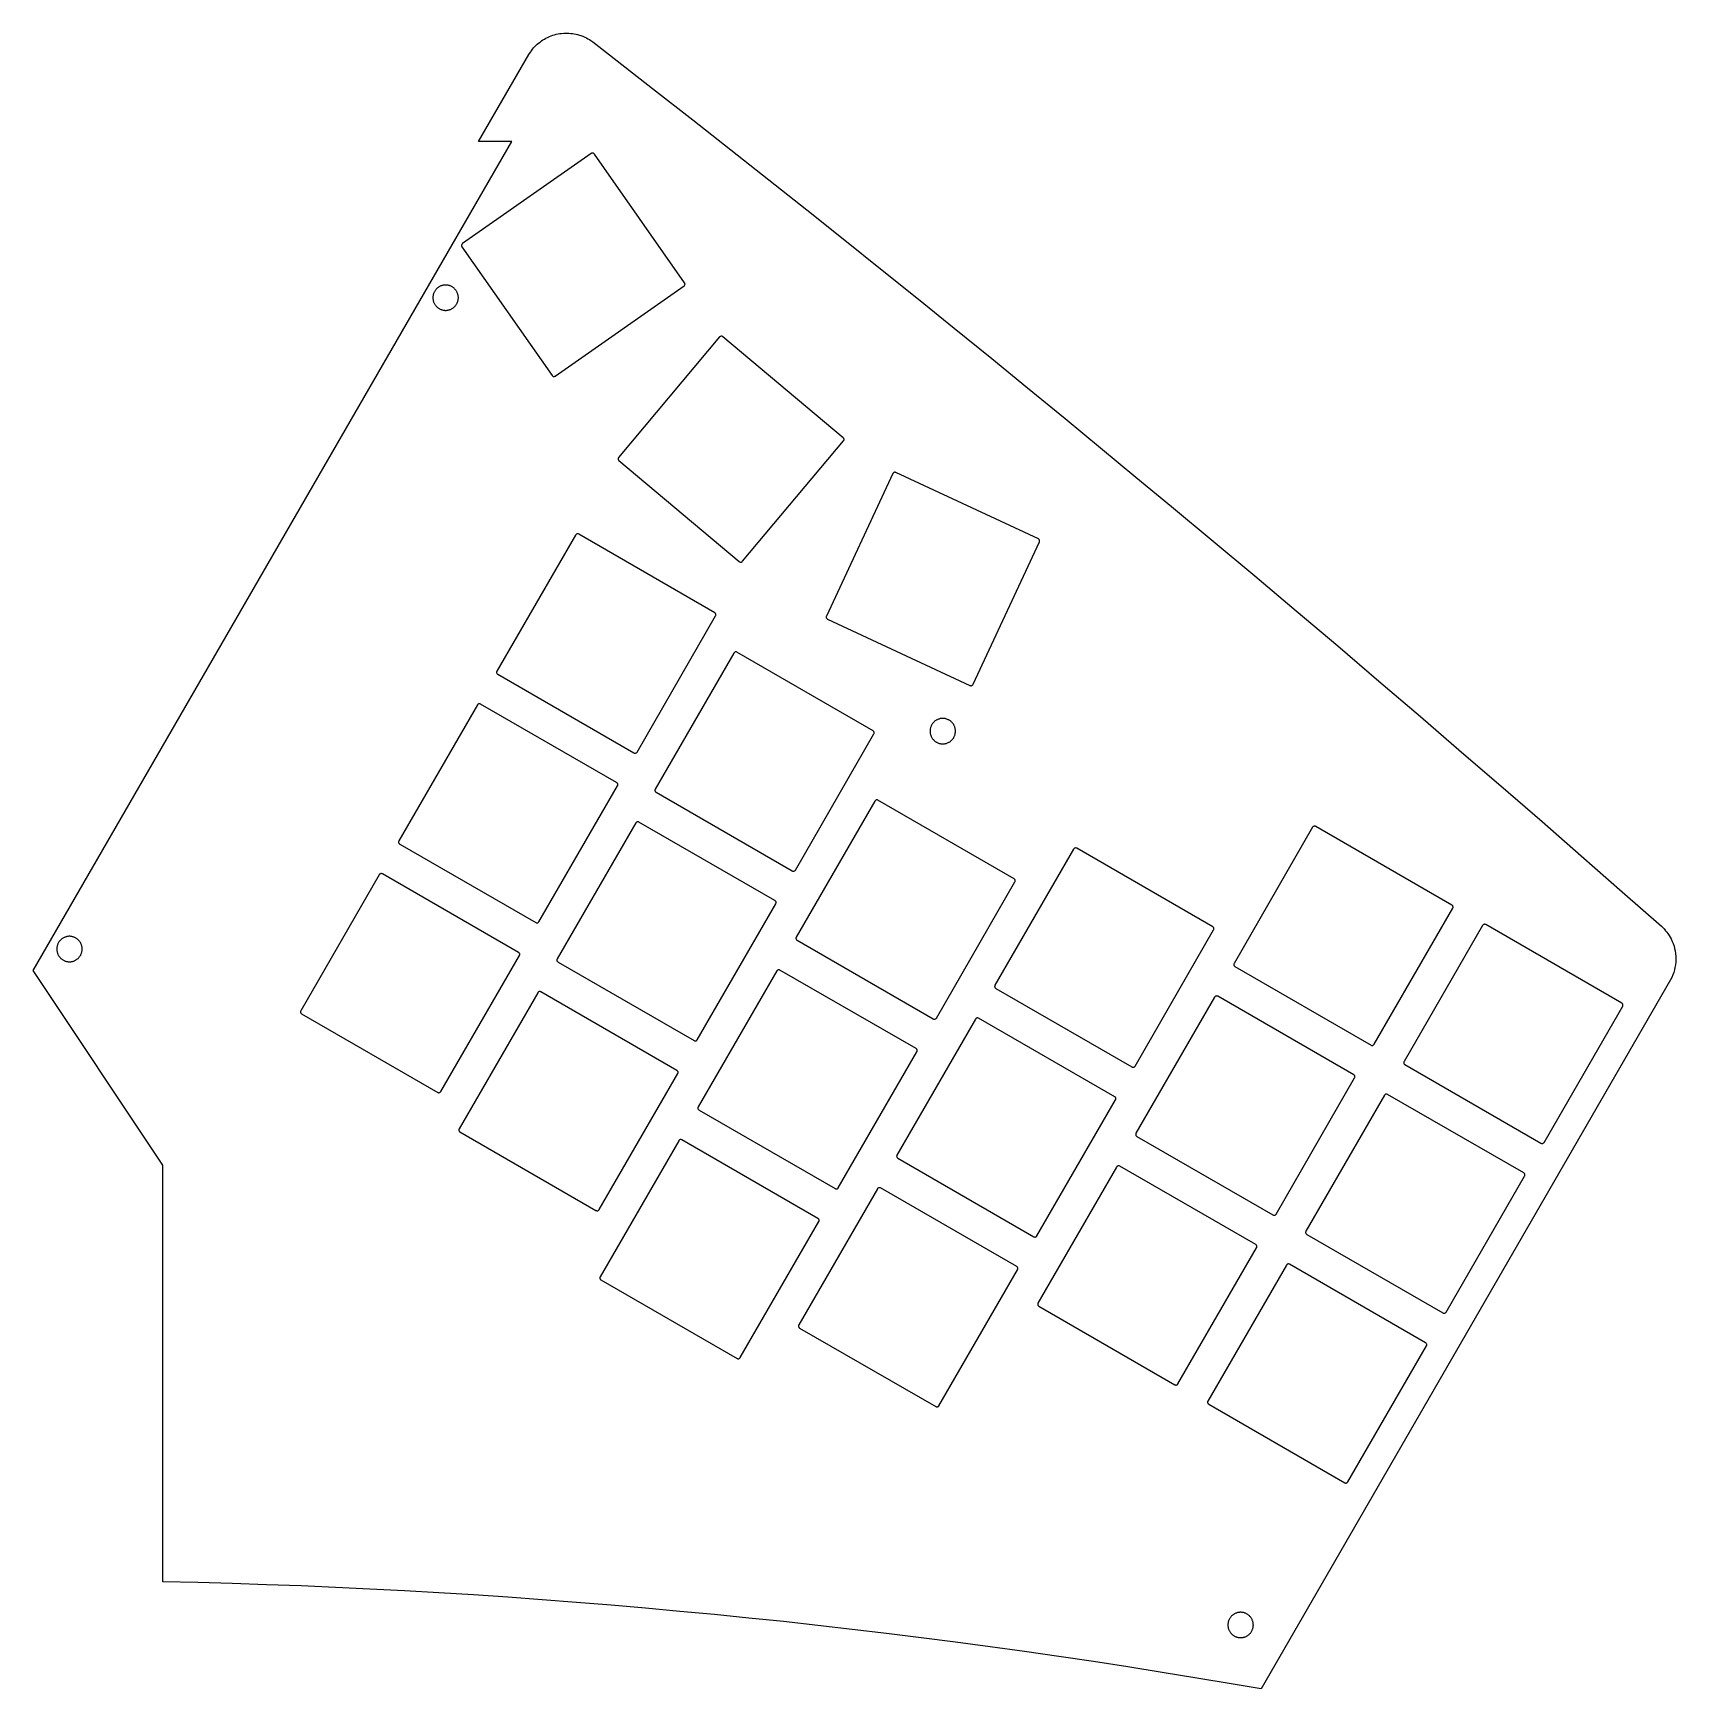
# Model space of a CAD drawing. Header units: millimetres. Extents: x 2 to 144, y -63 to 81.
import ezdxf

# ---------------------------------------------------------------- set-up
doc = ezdxf.new("R2010")
doc.units = ezdxf.units.MM
for name, color, linetype in [('APERTURES', 7, 'Continuous'), ('OUTLINE', 7, 'Continuous'), ('TIE_HOLES', 7, 'Continuous')]:
    doc.layers.add(name, color=color, linetype=linetype)

msp = doc.modelspace()

# ---------------------------------------------------------------- linework, layer by layer
at = {"layer": 'APERTURES'}
for points in [[(58.45, 58.75), (58.44, 58.78), (58.43, 58.82), (58.41, 58.86), (50.6, 70.01), (50.57, 70.04), (50.54, 70.07), (50.51, 70.08), (50.47, 70.09), (50.43, 70.1), (50.39, 70.09), (50.35, 70.08), (50.32, 70.06), (39.16, 62.25), (39.13, 62.22), (39.11, 62.19), (39.09, 62.16), (39.08, 62.12), (39.08, 62.08), (39.08, 62.04), (39.09, 62.01), (39.11, 61.97), (46.92, 50.81), (46.95, 50.78), (46.98, 50.76), (47.02, 50.74), (47.05, 50.73), (47.09, 50.73), (47.13, 50.73), (47.17, 50.75), (47.2, 50.77), (58.36, 58.58), (58.39, 58.6), (58.41, 58.63), (58.43, 58.67), (58.44, 58.71)], [(72.23, 45.29), (72.22, 45.33), (72.21, 45.37), (72.19, 45.4), (72.16, 45.43), (61.73, 54.18), (61.69, 54.2), (61.66, 54.22), (61.62, 54.23), (61.58, 54.23), (61.54, 54.22), (61.51, 54.21), (61.47, 54.18), (61.44, 54.16), (52.69, 43.72), (52.67, 43.69), (52.65, 43.66), (52.64, 43.62), (52.64, 43.58), (52.65, 43.54), (52.67, 43.5), (52.69, 43.47), (52.71, 43.44), (63.15, 34.69), (63.18, 34.67), (63.22, 34.65), (63.25, 34.64), (63.29, 34.64), (63.33, 34.65), (63.37, 34.66), (63.4, 34.68), (63.43, 34.71), (72.18, 45.15), (72.21, 45.18), (72.22, 45.21), (72.23, 45.25)], [(89.17, 36.54), (89.15, 36.58), (89.13, 36.61), (89.1, 36.63), (89.07, 36.65), (76.72, 42.41), (76.68, 42.42), (76.65, 42.43), (76.61, 42.43), (76.57, 42.42), (76.53, 42.4), (76.5, 42.38), (76.48, 42.35), (76.46, 42.31), (70.7, 29.97), (70.69, 29.93), (70.68, 29.89), (70.68, 29.86), (70.69, 29.82), (70.71, 29.78), (70.73, 29.75), (70.76, 29.72), (70.8, 29.7), (83.14, 23.95), (83.18, 23.94), (83.22, 23.93), (83.26, 23.93), (83.29, 23.94), (83.33, 23.96), (83.36, 23.98), (83.39, 24.01), (83.41, 24.05), (89.16, 36.39), (89.18, 36.43), (89.18, 36.46), (89.18, 36.5)], [(61.1, 30.17), (61.08, 30.2), (61.05, 30.23), (61.02, 30.25), (49.23, 37.06), (49.19, 37.08), (49.15, 37.09), (49.11, 37.09), (49.07, 37.08), (49.04, 37.07), (49, 37.05), (48.98, 37.02), (48.95, 36.99), (42.14, 25.19), (42.13, 25.16), (42.12, 25.12), (42.12, 25.08), (42.12, 25.04), (42.14, 25.01), (42.16, 24.97), (42.18, 24.94), (42.22, 24.92), (54.01, 18.11), (54.05, 18.09), (54.09, 18.09), (54.12, 18.08), (54.16, 18.09), (54.2, 18.1), (54.23, 18.12), (54.26, 18.15), (54.29, 18.18), (61.1, 29.98), (61.11, 30.01), (61.12, 30.05), (61.12, 30.09), (61.12, 30.13)], [(74.84, 19.9), (74.82, 19.94), (74.8, 19.97), (74.78, 20), (74.74, 20.02), (62.95, 26.83), (62.91, 26.85), (62.88, 26.86), (62.84, 26.86), (62.8, 26.85), (62.76, 26.84), (62.73, 26.82), (62.7, 26.79), (62.68, 26.76), (55.87, 14.96), (55.85, 14.93), (55.84, 14.89), (55.84, 14.85), (55.85, 14.81), (55.86, 14.77), (55.88, 14.74), (55.91, 14.71), (55.94, 14.69), (67.73, 7.88), (67.77, 7.86), (67.81, 7.85), (67.85, 7.85), (67.89, 7.86), (67.92, 7.87), (67.96, 7.89), (67.98, 7.92), (68.01, 7.95), (74.82, 19.75), (74.83, 19.78), (74.84, 19.82), (74.84, 19.86)], [(52.62, 15.41), (52.6, 15.44), (52.58, 15.48), (52.55, 15.51), (52.52, 15.53), (40.73, 22.34), (40.69, 22.36), (40.65, 22.36), (40.61, 22.37), (40.57, 22.36), (40.54, 22.35), (40.5, 22.33), (40.48, 22.3), (40.45, 22.27), (33.64, 10.47), (33.63, 10.44), (33.62, 10.4), (33.62, 10.36), (33.62, 10.32), (33.64, 10.28), (33.66, 10.25), (33.68, 10.22), (33.72, 10.2), (45.51, 3.39), (45.55, 3.37), (45.59, 3.36), (45.62, 3.36), (45.66, 3.37), (45.7, 3.38), (45.73, 3.4), (45.76, 3.43), (45.79, 3.46), (52.6, 15.26), (52.61, 15.29), (52.62, 15.33), (52.62, 15.37)], [(87.05, 7.11), (87.03, 7.14), (87, 7.17), (86.97, 7.19), (75.17, 14), (75.14, 14.02), (75.1, 14.02), (75.06, 14.03), (75.02, 14.02), (74.98, 14.01), (74.95, 13.99), (74.92, 13.96), (74.9, 13.93), (68.09, 2.13), (68.07, 2.1), (68.06, 2.06), (68.06, 2.02), (68.07, 1.98), (68.08, 1.94), (68.1, 1.91), (68.13, 1.88), (68.16, 1.86), (79.96, -4.95), (79.99, -4.97), (80.03, -4.98), (80.07, -4.98), (80.11, -4.97), (80.15, -4.96), (80.18, -4.94), (80.21, -4.91), (80.23, -4.88), (87.04, 6.92), (87.06, 6.95), (87.07, 6.99), (87.07, 7.03), (87.06, 7.07)], [(66.34, 5.18), (66.32, 5.21), (66.3, 5.25), (66.28, 5.27), (66.24, 5.3), (54.45, 12.11), (54.41, 12.12), (54.38, 12.13), (54.34, 12.13), (54.3, 12.13), (54.26, 12.11), (54.23, 12.09), (54.2, 12.07), (54.18, 12.03), (47.37, 0.24), (47.35, 0.2), (47.34, 0.17), (47.34, 0.13), (47.35, 0.09), (47.36, 0.05), (47.38, 0.02), (47.41, -0.01), (47.44, -0.03), (59.23, -6.84), (59.27, -6.86), (59.31, -6.87), (59.35, -6.87), (59.39, -6.86), (59.42, -6.85), (59.46, -6.83), (59.48, -6.8), (59.51, -6.77), (66.32, 5.02), (66.33, 5.06), (66.34, 5.1), (66.34, 5.14)], [(125, 4.79), (124.99, 4.83), (124.97, 4.86), (124.94, 4.89), (124.91, 4.91), (113.12, 11.72), (113.08, 11.74), (113.04, 11.75), (113, 11.75), (112.96, 11.74), (112.93, 11.73), (112.89, 11.71), (112.87, 11.68), (112.84, 11.65), (106.03, -0.15), (106.02, -0.18), (106.01, -0.22), (106.01, -0.26), (106.01, -0.3), (106.03, -0.33), (106.05, -0.37), (106.07, -0.4), (106.11, -0.42), (117.9, -7.23), (117.94, -7.25), (117.98, -7.25), (118.01, -7.26), (118.05, -7.25), (118.09, -7.24), (118.12, -7.21), (118.15, -7.19), (118.17, -7.16), (124.98, 4.64), (125, 4.67), (125.01, 4.71), (125.01, 4.75)], [(104.28, 2.9), (104.27, 2.94), (104.25, 2.97), (104.22, 3), (104.19, 3.02), (92.39, 9.83), (92.36, 9.85), (92.32, 9.86), (92.28, 9.86), (92.24, 9.85), (92.21, 9.84), (92.17, 9.82), (92.14, 9.79), (92.12, 9.76), (85.31, -2.04), (85.29, -2.07), (85.29, -2.11), (85.28, -2.15), (85.29, -2.19), (85.3, -2.23), (85.33, -2.26), (85.35, -2.29), (85.38, -2.31), (97.18, -9.12), (97.21, -9.14), (97.25, -9.15), (97.29, -9.15), (97.33, -9.14), (97.37, -9.13), (97.4, -9.11), (97.43, -9.08), (97.45, -9.05), (104.26, 2.75), (104.28, 2.78), (104.29, 2.82), (104.29, 2.86)], [(44.1, 0.72), (44.08, 0.76), (44.05, 0.78), (44.02, 0.81), (32.23, 7.62), (32.19, 7.63), (32.15, 7.64), (32.11, 7.64), (32.07, 7.64), (32.04, 7.62), (32, 7.6), (31.98, 7.58), (31.95, 7.54), (25.14, -4.25), (25.13, -4.29), (25.12, -4.33), (25.12, -4.36), (25.12, -4.4), (25.14, -4.44), (25.16, -4.47), (25.18, -4.5), (25.22, -4.52), (37.01, -11.33), (37.05, -11.35), (37.09, -11.36), (37.12, -11.36), (37.16, -11.35), (37.2, -11.34), (37.23, -11.32), (37.26, -11.29), (37.29, -11.26), (44.1, 0.53), (44.11, 0.57), (44.12, 0.61), (44.12, 0.65), (44.12, 0.69)], [(139.73, -3.71), (139.71, -3.67), (139.69, -3.64), (139.67, -3.61), (139.63, -3.59), (127.84, 3.22), (127.8, 3.24), (127.76, 3.25), (127.73, 3.25), (127.69, 3.24), (127.65, 3.23), (127.62, 3.21), (127.59, 3.18), (127.57, 3.15), (120.76, -8.65), (120.74, -8.68), (120.73, -8.72), (120.73, -8.76), (120.74, -8.8), (120.75, -8.83), (120.77, -8.87), (120.8, -8.9), (120.83, -8.92), (132.62, -15.73), (132.66, -15.75), (132.7, -15.75), (132.74, -15.76), (132.78, -15.75), (132.81, -15.74), (132.85, -15.71), (132.87, -15.69), (132.9, -15.66), (139.71, -3.86), (139.72, -3.83), (139.73, -3.79), (139.73, -3.75)], [(78.56, -7.65), (78.55, -7.62), (78.53, -7.58), (78.5, -7.56), (78.47, -7.53), (66.67, -0.72), (66.64, -0.71), (66.6, -0.7), (66.56, -0.7), (66.52, -0.7), (66.48, -0.72), (66.45, -0.74), (66.42, -0.76), (66.4, -0.8), (59.59, -12.59), (59.57, -12.63), (59.56, -12.66), (59.56, -12.7), (59.57, -12.74), (59.58, -12.78), (59.6, -12.81), (59.63, -12.84), (59.66, -12.86), (71.46, -19.67), (71.49, -19.69), (71.53, -19.7), (71.57, -19.7), (71.61, -19.69), (71.65, -19.68), (71.68, -19.66), (71.71, -19.63), (71.73, -19.6), (78.54, -7.81), (78.56, -7.77), (78.57, -7.73), (78.57, -7.69)], [(57.84, -9.55), (57.82, -9.51), (57.8, -9.48), (57.78, -9.45), (57.74, -9.42), (45.95, -2.61), (45.91, -2.6), (45.88, -2.59), (45.84, -2.59), (45.8, -2.59), (45.76, -2.61), (45.73, -2.63), (45.7, -2.66), (45.68, -2.69), (38.87, -14.48), (38.85, -14.52), (38.84, -14.56), (38.84, -14.6), (38.85, -14.64), (38.86, -14.67), (38.88, -14.71), (38.91, -14.73), (38.94, -14.76), (50.73, -21.57), (50.77, -21.58), (50.81, -21.59), (50.85, -21.59), (50.89, -21.59), (50.92, -21.57), (50.96, -21.55), (50.98, -21.53), (51.01, -21.49), (57.82, -9.7), (57.83, -9.66), (57.84, -9.62), (57.84, -9.58)], [(116.5, -9.93), (116.49, -9.89), (116.47, -9.86), (116.44, -9.83), (116.41, -9.81), (104.62, -3), (104.58, -2.98), (104.54, -2.98), (104.5, -2.97), (104.46, -2.98), (104.43, -2.99), (104.39, -3.01), (104.37, -3.04), (104.34, -3.07), (97.53, -14.87), (97.52, -14.9), (97.51, -14.94), (97.51, -14.98), (97.51, -15.02), (97.53, -15.06), (97.55, -15.09), (97.57, -15.12), (97.61, -15.14), (109.4, -21.95), (109.44, -21.97), (109.48, -21.98), (109.51, -21.98), (109.55, -21.97), (109.59, -21.96), (109.62, -21.94), (109.65, -21.91), (109.67, -21.88), (116.48, -10.08), (116.5, -10.05), (116.51, -10.01), (116.51, -9.97)], [(95.77, -11.79), (95.75, -11.75), (95.72, -11.73), (95.69, -11.7), (83.89, -4.89), (83.86, -4.88), (83.82, -4.87), (83.78, -4.87), (83.74, -4.87), (83.71, -4.89), (83.67, -4.91), (83.64, -4.93), (83.62, -4.97), (76.81, -16.76), (76.79, -16.8), (76.79, -16.83), (76.78, -16.87), (76.79, -16.91), (76.8, -16.95), (76.83, -16.98), (76.85, -17.01), (76.88, -17.03), (88.68, -23.84), (88.71, -23.86), (88.75, -23.87), (88.79, -23.87), (88.83, -23.86), (88.87, -23.85), (88.9, -23.83), (88.93, -23.8), (88.95, -23.77), (95.76, -11.98), (95.78, -11.94), (95.79, -11.9), (95.79, -11.86), (95.78, -11.82)], [(131.23, -18.43), (131.21, -18.39), (131.19, -18.36), (131.17, -18.33), (131.13, -18.31), (119.34, -11.5), (119.3, -11.48), (119.26, -11.48), (119.23, -11.47), (119.19, -11.48), (119.15, -11.49), (119.12, -11.51), (119.09, -11.54), (119.07, -11.57), (112.26, -23.37), (112.24, -23.4), (112.23, -23.44), (112.23, -23.48), (112.24, -23.52), (112.25, -23.56), (112.27, -23.59), (112.3, -23.62), (112.33, -23.64), (124.12, -30.45), (124.16, -30.47), (124.2, -30.48), (124.24, -30.48), (124.28, -30.47), (124.31, -30.46), (124.35, -30.44), (124.37, -30.41), (124.4, -30.38), (131.21, -18.58), (131.22, -18.55), (131.23, -18.51), (131.23, -18.47)], [(70.05, -22.34), (70.03, -22.31), (70, -22.28), (69.97, -22.25), (58.17, -15.44), (58.14, -15.43), (58.1, -15.42), (58.06, -15.42), (58.02, -15.42), (57.98, -15.44), (57.95, -15.46), (57.92, -15.49), (57.9, -15.52), (51.09, -27.31), (51.07, -27.35), (51.06, -27.39), (51.06, -27.43), (51.07, -27.47), (51.08, -27.5), (51.1, -27.54), (51.13, -27.56), (51.16, -27.59), (62.96, -34.4), (62.99, -34.41), (63.03, -34.42), (63.07, -34.42), (63.11, -34.42), (63.15, -34.4), (63.18, -34.38), (63.21, -34.36), (63.23, -34.32), (70.04, -22.53), (70.06, -22.49), (70.07, -22.45), (70.07, -22.42), (70.06, -22.38)], [(108, -24.65), (107.99, -24.62), (107.97, -24.58), (107.94, -24.56), (107.91, -24.53), (96.12, -17.72), (96.08, -17.71), (96.04, -17.7), (96, -17.7), (95.96, -17.7), (95.93, -17.72), (95.89, -17.74), (95.87, -17.76), (95.84, -17.8), (89.03, -29.59), (89.02, -29.63), (89.01, -29.66), (89.01, -29.7), (89.01, -29.74), (89.03, -29.78), (89.05, -29.81), (89.07, -29.84), (89.11, -29.86), (100.9, -36.67), (100.94, -36.69), (100.98, -36.7), (101.01, -36.7), (101.05, -36.69), (101.09, -36.68), (101.12, -36.66), (101.15, -36.63), (101.17, -36.6), (107.98, -24.81), (108, -24.77), (108.01, -24.73), (108.01, -24.69)], [(87.27, -26.51), (87.25, -26.48), (87.22, -26.45), (87.19, -26.42), (75.39, -19.61), (75.36, -19.6), (75.32, -19.59), (75.28, -19.59), (75.24, -19.59), (75.21, -19.61), (75.17, -19.63), (75.14, -19.66), (75.12, -19.69), (68.31, -31.48), (68.29, -31.52), (68.29, -31.56), (68.28, -31.6), (68.29, -31.64), (68.3, -31.67), (68.33, -31.71), (68.35, -31.73), (68.38, -31.76), (80.18, -38.57), (80.21, -38.58), (80.25, -38.59), (80.29, -38.59), (80.33, -38.59), (80.37, -38.57), (80.4, -38.55), (80.43, -38.53), (80.45, -38.49), (87.26, -26.7), (87.28, -26.66), (87.29, -26.62), (87.29, -26.58), (87.28, -26.55)], [(122.73, -33.15), (122.71, -33.12), (122.69, -33.08), (122.67, -33.06), (122.63, -33.03), (110.84, -26.22), (110.8, -26.21), (110.76, -26.2), (110.73, -26.2), (110.69, -26.2), (110.65, -26.22), (110.62, -26.24), (110.59, -26.26), (110.57, -26.3), (103.76, -38.09), (103.74, -38.13), (103.73, -38.16), (103.73, -38.2), (103.74, -38.24), (103.75, -38.28), (103.77, -38.31), (103.8, -38.34), (103.83, -38.36), (115.62, -45.17), (115.66, -45.19), (115.7, -45.2), (115.74, -45.2), (115.78, -45.19), (115.81, -45.18), (115.85, -45.16), (115.87, -45.13), (115.9, -45.1), (122.71, -33.31), (122.72, -33.27), (122.73, -33.23), (122.73, -33.19)]]:
    msp.add_lwpolyline(points, close=True, dxfattribs=at)
at = {"layer": 'OUTLINE'}
msp.add_lwpolyline([(44.9, 78.65), (45.04, 78.86), (45.13, 78.98), (45.22, 79.1), (45.32, 79.22), (45.42, 79.33), (45.53, 79.44), (45.64, 79.54), (45.76, 79.64), (45.88, 79.73), (46, 79.82), (46.13, 79.91), (46.26, 79.99), (46.39, 80.06), (46.52, 80.13), (46.71, 80.21), (46.85, 80.27), (46.99, 80.32), (47.14, 80.36), (47.29, 80.4), (47.44, 80.43), (47.59, 80.46), (47.74, 80.48), (47.94, 80.5), (48.09, 80.5), (48.24, 80.5), (48.39, 80.5), (48.55, 80.48), (48.7, 80.47), (48.85, 80.44), (49, 80.41), (49.14, 80.38), (49.29, 80.33), (49.43, 80.29), (49.58, 80.23), (49.76, 80.15), (49.9, 80.09), (50.03, 80.01), (50.16, 79.94), (50.29, 79.85), (50.46, 79.74), (51.23, 79.14), (55.64, 75.71), (59.13, 72.98), (62.42, 70.38), (65.72, 67.78), (69.01, 65.17), (72.3, 62.55), (75.39, 60.07), (78.67, 57.43), (81.77, 54.93), (85.04, 52.28), (88.12, 49.76), (91.38, 47.09), (94.46, 44.56), (97.53, 42.02), (100.61, 39.47), (104.21, 36.46), (107.82, 33.44), (111.41, 30.41), (115.01, 27.37), (118.59, 24.31), (122.18, 21.25), (125.75, 18.17), (129.15, 15.24), (132.72, 12.15), (136.1, 9.19), (139.66, 6.07), (143.07, 3.07), (143.18, 2.96), (143.3, 2.85), (143.43, 2.69), (143.53, 2.57), (143.63, 2.44), (143.74, 2.27), (143.83, 2.13), (143.9, 1.98), (144.01, 1.76), (144.08, 1.57), (144.16, 1.34), (144.21, 1.14), (144.26, 0.95), (144.29, 0.7), (144.31, 0.46), (144.32, 0.22), (144.31, -0.03), (144.28, -0.27), (144.24, -0.51), (144.2, -0.71), (144.13, -0.94), (144.06, -1.13), (143.96, -1.36), (143.85, -1.58), (108.37, -63.04), (105.78, -62.6), (102.8, -62.1), (99.81, -61.61), (96.82, -61.14), (93.84, -60.68), (90.85, -60.24), (87.87, -59.81), (84.88, -59.4), (81.9, -59), (78.91, -58.61), (75.92, -58.24), (72.94, -57.88), (69.95, -57.54), (66.97, -57.21), (63.98, -56.9), (61, -56.6), (58.01, -56.32), (55.02, -56.04), (52.04, -55.79), (49.05, -55.55), (46.07, -55.32), (43.08, -55.1), (40.1, -54.9), (37.11, -54.72), (34.12, -54.55), (31.14, -54.39), (28.15, -54.25), (25.17, -54.12), (22.18, -54.01), (19.2, -53.91), (16.21, -53.82), (13.2, -53.75), (13.2, -17.64), (1.95, -0.76), (43.44, 71.1), (40.55, 71.1)], close=True, dxfattribs=at)
at = {"layer": 'TIE_HOLES'}
for points in [[(38.78, 57.35), (38.79, 57.4), (38.79, 57.46), (38.8, 57.51), (38.8, 57.56), (38.8, 57.62), (38.79, 57.67), (38.79, 57.72), (38.78, 57.78), (38.77, 57.83), (38.75, 57.88), (38.73, 57.93), (38.71, 57.98), (38.69, 58.03), (38.67, 58.08), (38.64, 58.13), (38.61, 58.17), (38.58, 58.22), (38.55, 58.26), (38.51, 58.3), (38.48, 58.34), (38.44, 58.38), (38.4, 58.41), (38.35, 58.45), (38.31, 58.48), (38.26, 58.51), (38.22, 58.53), (38.17, 58.56), (38.12, 58.58), (38.07, 58.6), (38.02, 58.62), (37.97, 58.63), (37.91, 58.64), (37.86, 58.65), (37.81, 58.66), (37.75, 58.66), (37.7, 58.66), (37.64, 58.66), (37.59, 58.66), (37.54, 58.65), (37.48, 58.64), (37.43, 58.63), (37.38, 58.62), (37.33, 58.6), (37.28, 58.58), (37.23, 58.56), (37.18, 58.53), (37.13, 58.51), (37.09, 58.48), (37.04, 58.45), (37, 58.41), (36.96, 58.38), (36.92, 58.34), (36.88, 58.3), (36.85, 58.26), (36.81, 58.22), (36.78, 58.17), (36.75, 58.13), (36.73, 58.08), (36.7, 58.03), (36.68, 57.98), (36.66, 57.93), (36.65, 57.88), (36.63, 57.83), (36.62, 57.78), (36.61, 57.72), (36.6, 57.67), (36.6, 57.62), (36.6, 57.56), (36.6, 57.51), (36.6, 57.46), (36.61, 57.4), (36.62, 57.35), (36.63, 57.3), (36.65, 57.24), (36.66, 57.19), (36.68, 57.14), (36.7, 57.09), (36.73, 57.04), (36.75, 57), (36.78, 56.95), (36.81, 56.91), (36.85, 56.87), (36.88, 56.82), (36.92, 56.79), (36.96, 56.75), (37, 56.71), (37.04, 56.68), (37.09, 56.65), (37.13, 56.62), (37.18, 56.59), (37.23, 56.57), (37.28, 56.55), (37.33, 56.53), (37.38, 56.51), (37.43, 56.5), (37.48, 56.48), (37.54, 56.47), (37.59, 56.47), (37.64, 56.46), (37.7, 56.46), (37.75, 56.46), (37.81, 56.47), (37.86, 56.47), (37.91, 56.48), (37.97, 56.5), (38.02, 56.51), (38.07, 56.53), (38.12, 56.55), (38.17, 56.57), (38.22, 56.59), (38.26, 56.62), (38.31, 56.65), (38.35, 56.68), (38.4, 56.71), (38.44, 56.75), (38.48, 56.79), (38.51, 56.82), (38.55, 56.87), (38.58, 56.91), (38.61, 56.95), (38.64, 57), (38.67, 57.04), (38.69, 57.09), (38.71, 57.14), (38.73, 57.19), (38.75, 57.24), (38.77, 57.3)], [(81.86, 19.77), (81.87, 19.83), (81.88, 19.88), (81.88, 19.93), (81.88, 19.99), (81.88, 20.04), (81.88, 20.09), (81.87, 20.15), (81.86, 20.2), (81.85, 20.25), (81.83, 20.31), (81.82, 20.36), (81.8, 20.41), (81.78, 20.46), (81.75, 20.51), (81.73, 20.55), (81.7, 20.6), (81.67, 20.64), (81.63, 20.68), (81.6, 20.73), (81.56, 20.76), (81.52, 20.8), (81.48, 20.84), (81.44, 20.87), (81.39, 20.9), (81.35, 20.93), (81.3, 20.96), (81.25, 20.98), (81.2, 21), (81.15, 21.02), (81.1, 21.04), (81.05, 21.05), (81, 21.07), (80.94, 21.07), (80.89, 21.08), (80.84, 21.09), (80.78, 21.09), (80.73, 21.09), (80.67, 21.08), (80.62, 21.07), (80.57, 21.07), (80.51, 21.05), (80.46, 21.04), (80.41, 21.02), (80.36, 21), (80.31, 20.98), (80.26, 20.96), (80.22, 20.93), (80.17, 20.9), (80.13, 20.87), (80.08, 20.84), (80.04, 20.8), (80, 20.76), (79.97, 20.73), (79.93, 20.68), (79.9, 20.64), (79.87, 20.6), (79.84, 20.55), (79.81, 20.51), (79.79, 20.46), (79.77, 20.41), (79.75, 20.36), (79.73, 20.31), (79.72, 20.25), (79.7, 20.2), (79.69, 20.15), (79.69, 20.09), (79.68, 20.04), (79.68, 19.99), (79.68, 19.93), (79.69, 19.88), (79.69, 19.83), (79.7, 19.77), (79.72, 19.72), (79.73, 19.67), (79.75, 19.62), (79.77, 19.57), (79.79, 19.52), (79.81, 19.47), (79.84, 19.42), (79.87, 19.38), (79.9, 19.33), (79.93, 19.29), (79.97, 19.25), (80, 19.21), (80.04, 19.17), (80.08, 19.14), (80.13, 19.1), (80.17, 19.07), (80.22, 19.04), (80.26, 19.02), (80.31, 18.99), (80.36, 18.97), (80.41, 18.95), (80.46, 18.93), (80.51, 18.92), (80.57, 18.91), (80.62, 18.9), (80.67, 18.89), (80.73, 18.89), (80.78, 18.89), (80.84, 18.89), (80.89, 18.89), (80.94, 18.9), (81, 18.91), (81.05, 18.92), (81.1, 18.93), (81.15, 18.95), (81.2, 18.97), (81.25, 18.99), (81.3, 19.02), (81.35, 19.04), (81.39, 19.07), (81.44, 19.1), (81.48, 19.14), (81.52, 19.17), (81.56, 19.21), (81.6, 19.25), (81.63, 19.29), (81.67, 19.33), (81.7, 19.38), (81.73, 19.42), (81.75, 19.47), (81.78, 19.52), (81.8, 19.57), (81.82, 19.62), (81.83, 19.67), (81.85, 19.72)], [(6.18, 0.88), (6.19, 0.94), (6.19, 0.99), (6.2, 1.04), (6.2, 1.1), (6.2, 1.15), (6.19, 1.21), (6.19, 1.26), (6.18, 1.31), (6.17, 1.37), (6.15, 1.42), (6.13, 1.47), (6.11, 1.52), (6.09, 1.57), (6.07, 1.62), (6.04, 1.66), (6.01, 1.71), (5.98, 1.75), (5.95, 1.8), (5.91, 1.84), (5.88, 1.88), (5.84, 1.91), (5.8, 1.95), (5.75, 1.98), (5.71, 2.01), (5.66, 2.04), (5.62, 2.07), (5.57, 2.09), (5.52, 2.11), (5.47, 2.13), (5.42, 2.15), (5.37, 2.17), (5.31, 2.18), (5.26, 2.19), (5.21, 2.19), (5.15, 2.2), (5.1, 2.2), (5.04, 2.2), (4.99, 2.19), (4.94, 2.19), (4.88, 2.18), (4.83, 2.17), (4.78, 2.15), (4.73, 2.13), (4.68, 2.11), (4.63, 2.09), (4.58, 2.07), (4.53, 2.04), (4.49, 2.01), (4.44, 1.98), (4.4, 1.95), (4.36, 1.91), (4.32, 1.88), (4.28, 1.84), (4.25, 1.8), (4.21, 1.75), (4.18, 1.71), (4.15, 1.66), (4.13, 1.62), (4.1, 1.57), (4.08, 1.52), (4.06, 1.47), (4.05, 1.42), (4.03, 1.37), (4.02, 1.31), (4.01, 1.26), (4, 1.21), (4, 1.15), (4, 1.1), (4, 1.04), (4, 0.99), (4.01, 0.94), (4.02, 0.88), (4.03, 0.83), (4.05, 0.78), (4.06, 0.73), (4.08, 0.68), (4.1, 0.63), (4.13, 0.58), (4.15, 0.53), (4.18, 0.49), (4.21, 0.44), (4.25, 0.4), (4.28, 0.36), (4.32, 0.32), (4.36, 0.28), (4.4, 0.25), (4.44, 0.21), (4.49, 0.18), (4.53, 0.15), (4.58, 0.13), (4.63, 0.1), (4.68, 0.08), (4.73, 0.06), (4.78, 0.05), (4.83, 0.03), (4.88, 0.02), (4.94, 0.01), (4.99, 0), (5.04, 0), (5.1, 0), (5.15, 0), (5.21, 0), (5.26, 0.01), (5.31, 0.02), (5.37, 0.03), (5.42, 0.05), (5.47, 0.06), (5.52, 0.08), (5.57, 0.1), (5.62, 0.13), (5.66, 0.15), (5.71, 0.18), (5.75, 0.21), (5.8, 0.25), (5.84, 0.28), (5.88, 0.32), (5.91, 0.36), (5.95, 0.4), (5.98, 0.44), (6.01, 0.49), (6.04, 0.53), (6.07, 0.58), (6.09, 0.63), (6.11, 0.68), (6.13, 0.73), (6.15, 0.78), (6.17, 0.83)], [(107.68, -57.72), (107.68, -57.66), (107.69, -57.61), (107.69, -57.56), (107.7, -57.5), (107.69, -57.45), (107.69, -57.39), (107.68, -57.34), (107.68, -57.29), (107.66, -57.23), (107.65, -57.18), (107.63, -57.13), (107.61, -57.08), (107.59, -57.03), (107.57, -56.98), (107.54, -56.94), (107.51, -56.89), (107.48, -56.85), (107.45, -56.8), (107.41, -56.76), (107.37, -56.72), (107.33, -56.69), (107.29, -56.65), (107.25, -56.62), (107.21, -56.59), (107.16, -56.56), (107.11, -56.53), (107.07, -56.51), (107.02, -56.49), (106.97, -56.47), (106.92, -56.45), (106.86, -56.43), (106.81, -56.42), (106.76, -56.41), (106.7, -56.41), (106.65, -56.4), (106.6, -56.4), (106.54, -56.4), (106.49, -56.41), (106.43, -56.41), (106.38, -56.42), (106.33, -56.43), (106.28, -56.45), (106.23, -56.47), (106.18, -56.49), (106.13, -56.51), (106.08, -56.53), (106.03, -56.56), (105.99, -56.59), (105.94, -56.62), (105.9, -56.65), (105.86, -56.69), (105.82, -56.72), (105.78, -56.76), (105.75, -56.8), (105.71, -56.85), (105.68, -56.89), (105.65, -56.94), (105.63, -56.98), (105.6, -57.03), (105.58, -57.08), (105.56, -57.13), (105.54, -57.18), (105.53, -57.23), (105.52, -57.29), (105.51, -57.34), (105.5, -57.39), (105.5, -57.45), (105.5, -57.5), (105.5, -57.56), (105.5, -57.61), (105.51, -57.66), (105.52, -57.72), (105.53, -57.77), (105.54, -57.82), (105.56, -57.87), (105.58, -57.92), (105.6, -57.97), (105.63, -58.02), (105.65, -58.07), (105.68, -58.11), (105.71, -58.16), (105.75, -58.2), (105.78, -58.24), (105.82, -58.28), (105.86, -58.32), (105.9, -58.35), (105.94, -58.39), (105.99, -58.42), (106.03, -58.45), (106.08, -58.47), (106.13, -58.5), (106.18, -58.52), (106.23, -58.54), (106.28, -58.55), (106.33, -58.57), (106.38, -58.58), (106.43, -58.59), (106.49, -58.6), (106.54, -58.6), (106.6, -58.6), (106.65, -58.6), (106.7, -58.6), (106.76, -58.59), (106.81, -58.58), (106.86, -58.57), (106.92, -58.55), (106.97, -58.54), (107.02, -58.52), (107.07, -58.5), (107.11, -58.47), (107.16, -58.45), (107.21, -58.42), (107.25, -58.39), (107.29, -58.35), (107.33, -58.32), (107.37, -58.28), (107.41, -58.24), (107.45, -58.2), (107.48, -58.16), (107.51, -58.11), (107.54, -58.07), (107.57, -58.02), (107.59, -57.97), (107.61, -57.92), (107.63, -57.87), (107.65, -57.82), (107.66, -57.77)]]:
    msp.add_lwpolyline(points, close=True, dxfattribs=at)

doc.saveas('drawing.dxf')
